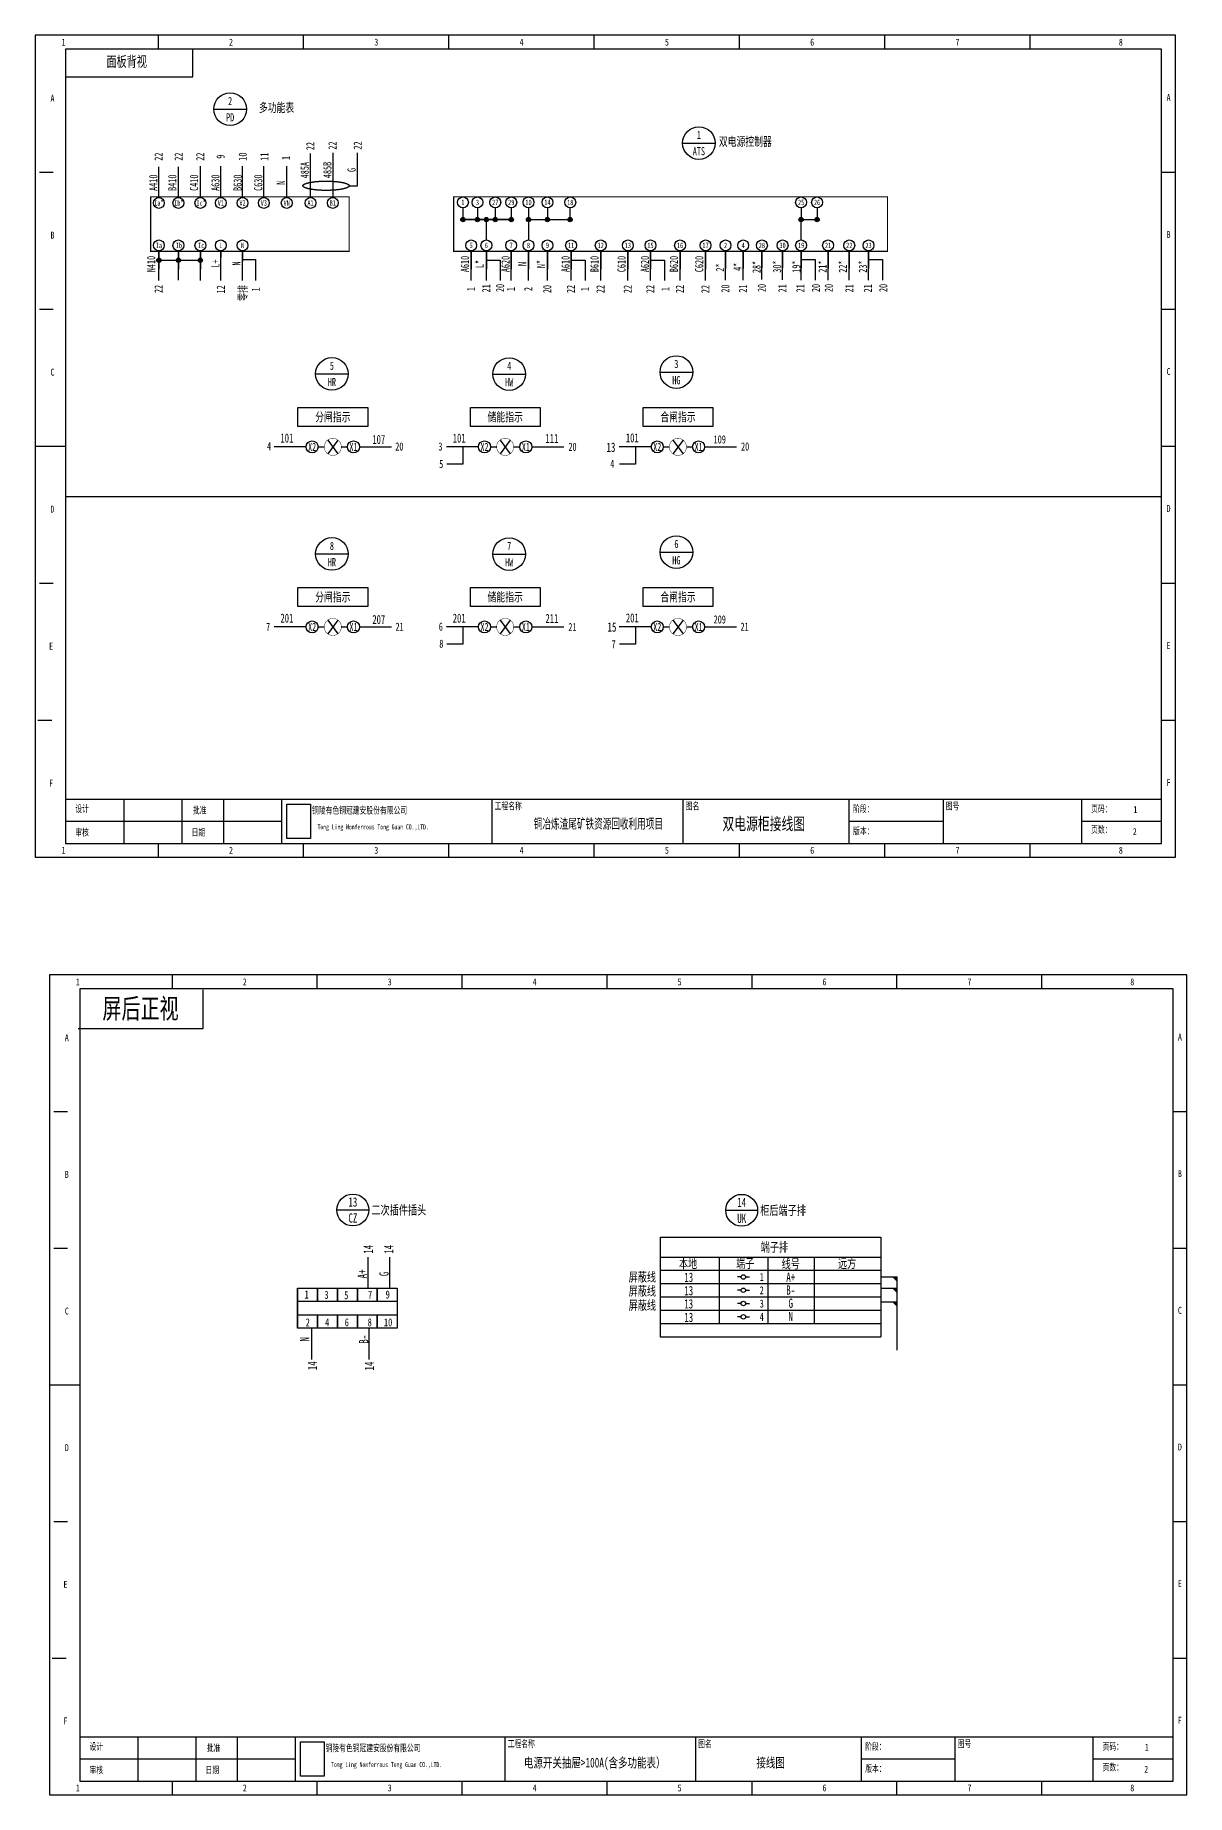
# Model space of a CAD drawing. Header units: millimetres. Extents: x 401220 to 2750366, y -101310 to 943175.
# Drawn here: x 1247990 to 1312994, y 121731 to 221053 of the extents above; entities that cross this region are included whole.
import ezdxf
from ezdxf.enums import TextEntityAlignment as Align

# ---------------------------------------------------------------- set-up
doc = ezdxf.new("R2010")
doc.units = ezdxf.units.MM
doc.linetypes.add('事故照明', pattern=[800, 600, 0, -200, 0])
doc.layers.add('SW', color=8, linetype='Continuous', lineweight=20)
doc.styles.add('IDQSTYLE', font='NSimSun.ttf', dxfattribs={"width": 0.7})
doc.styles.add('标准', font='NSimSun.ttf', dxfattribs={"width": 0.667})

msp = doc.modelspace()

# ---------------------------------------------------------------- hatches: boundary and pattern name
h = msp.add_hatch(color=256)
h.dxf.hatch_style = 1
h.paths.add_polyline_path([(1272252.1, 210646.7, 0.4142136), (1272131.8, 210767.1), (1272131.8, 210526.4, 0.4142136)])
h.paths.add_polyline_path([(1272131.8, 210767.1, 0.4142136), (1272011.5, 210646.7, 0.4142136), (1272131.8, 210526.4)])
h = msp.add_hatch(color=256)
h.dxf.hatch_style = 1
h.paths.add_polyline_path([(1273075.5, 210646.7, 0.4142136), (1272955.2, 210767.1), (1272955.2, 210526.4, 0.4142136)])
h.paths.add_polyline_path([(1272955.2, 210767.1, 0.4142136), (1272834.8, 210646.7, 0.4142136), (1272955.2, 210526.4)])
h = msp.add_hatch(color=256)
h.dxf.hatch_style = 1
h.paths.add_polyline_path([(1273575.9, 210646.7, 0.4142136), (1273455.6, 210767.1), (1273455.6, 210526.4, 0.4142136)])
h.paths.add_polyline_path([(1273455.6, 210767.1, 0.4142136), (1273335.2, 210646.7, 0.4142136), (1273455.6, 210526.4)])
h = msp.add_hatch(color=256)
h.dxf.hatch_style = 1
h.paths.add_polyline_path([(1274080.7, 210646.7, 0.4142136), (1273960.3, 210767.1), (1273960.3, 210526.4, 0.4142136)])
h.paths.add_polyline_path([(1273960.3, 210767.1, 0.4142136), (1273840, 210646.7, 0.4142136), (1273960.3, 210526.4)])
h = msp.add_hatch(color=256)
h.dxf.hatch_style = 1
h.paths.add_polyline_path([(1274982.4, 210646.7, 0.4142136), (1274862.1, 210767.1), (1274862.1, 210526.4, 0.4142136)])
h.paths.add_polyline_path([(1274862.1, 210767.1, 0.4142136), (1274741.7, 210646.7, 0.4142136), (1274862.1, 210526.4)])
h = msp.add_hatch(color=256)
h.dxf.hatch_style = 1
h.paths.add_polyline_path([(1275955, 210646.7, 0.4142136), (1275834.7, 210767.1), (1275834.7, 210526.4, 0.4142136)])
h.paths.add_polyline_path([(1275834.7, 210767.1, 0.4142136), (1275714.3, 210646.7, 0.4142136), (1275834.7, 210526.4)])
h = msp.add_hatch(color=256)
h.dxf.hatch_style = 1
h.paths.add_polyline_path([(1277024.8, 210646.7, 0.4142136), (1276904.5, 210767.1), (1276904.5, 210526.4, 0.4142136)])
h.paths.add_polyline_path([(1276904.5, 210767.1, 0.4142136), (1276784.1, 210646.7, 0.4142136), (1276904.5, 210526.4)])
h = msp.add_hatch(color=256)
h.dxf.hatch_style = 1
h.paths.add_polyline_path([(1278306.6, 210646.7, 0.4142136), (1278186.2, 210767.1), (1278186.2, 210526.4, 0.4142136)])
h.paths.add_polyline_path([(1278186.2, 210767.1, 0.4142136), (1278065.9, 210646.7, 0.4142136), (1278186.2, 210526.4)])
h = msp.add_hatch(color=256)
h.dxf.hatch_style = 1
h.paths.add_polyline_path([(1291342.2, 210646.7, 0.4142136), (1291221.9, 210767.1), (1291221.9, 210526.4, 0.4142136)])
h.paths.add_polyline_path([(1291221.9, 210767.1, 0.4142136), (1291101.5, 210646.7, 0.4142136), (1291221.9, 210526.4)])
h = msp.add_hatch(color=256)
h.dxf.hatch_style = 1
h.paths.add_polyline_path([(1292243.9, 210646.7, 0.4142136), (1292123.6, 210767.1), (1292123.6, 210526.4, 0.4142136)])
h.paths.add_polyline_path([(1292123.6, 210767.1, 0.4142136), (1292003.3, 210646.7, 0.4142136), (1292123.6, 210526.4)])
h = msp.add_hatch(color=256)
h.dxf.hatch_style = 1
h.paths.add_polyline_path([(1254969.7, 208472.6), (1254969.7, 208231.9, 0.4142136), (1255090.1, 208352.3, 0.4142136)])
h.paths.add_polyline_path([(1254969.7, 208472.6, 0.4142136), (1254849.4, 208352.3, 0.4142136), (1254969.7, 208231.9)])
h = msp.add_hatch(color=256)
h.dxf.hatch_style = 1
h.paths.add_polyline_path([(1256195.2, 208352.3, 0.4142136), (1256074.9, 208472.6), (1256074.9, 208231.9, 0.4142136)])
h.paths.add_polyline_path([(1256074.9, 208472.6, 0.4142136), (1255954.6, 208352.3, 0.4142136), (1256074.9, 208231.9)])
h = msp.add_hatch(color=256)
h.dxf.hatch_style = 1
h.paths.add_polyline_path([(1257432.6, 208352.3, 0.4142136), (1257312.3, 208472.6), (1257312.3, 208231.9, 0.4142136)])
h.paths.add_polyline_path([(1257312.3, 208472.6, 0.4142136), (1257191.9, 208352.3, 0.4142136), (1257312.3, 208231.9)])

# ---------------------------------------------------------------- linework, layer by layer
at = {"ltscale": 4}
for p, q in [((1254941.7, 220271.6), (1254941.7, 221052.8)), ((1263143.6, 220271.6), (1263143.6, 221052.8)), ((1271345.5, 220271.6), (1271345.5, 221052.8)), ((1279547.5, 220271.6), (1279547.5, 221052.8)), ((1287749.4, 220271.6), (1287749.4, 221052.8)), ((1295951.4, 220271.6), (1295951.4, 221052.8)), ((1304153.3, 220271.6), (1304153.3, 221052.8)), ((1256894.5, 218709.4), (1256894.5, 220271.6)), ((1249708, 218709.4), (1256894.5, 218709.4)), ((1248223.9, 213319.5), (1249005, 213319.5)), ((1311574.1, 213319.5), (1312355.3, 213319.5)), ((1248223.9, 205586.2), (1249005, 205586.2)), ((1311574.1, 205586.2), (1312355.3, 205586.2)), ((1247989.5, 197853), (1249708, 197853)), ((1311574.1, 197853), (1312355.3, 197853)), ((1248223.9, 190119.7), (1249005, 190119.7)), ((1311574.1, 190119.7), (1312355.3, 190119.7)), ((1248145.8, 182386.5), (1248926.9, 182386.5)), ((1311574.1, 182386.5), (1312355.3, 182386.5)), ((1249708, 177934), (1311574.1, 177934)), ((1252988.8, 177934), (1252988.8, 175434.3)), ((1256269.6, 177934), (1256269.6, 175434.3)), ((1258613, 177934), (1258613, 175434.3)), ((1261893.8, 177934), (1261893.8, 175434.3)), ((1273767.1, 177934), (1273767.1, 175434.3)), ((1284546.8, 177934), (1284546.8, 175434.3)), ((1293920.4, 177934), (1293920.4, 175434.3)), ((1299232.1, 177934), (1299232.1, 175434.3)), ((1307043.5, 177934), (1307043.5, 175434.3)), ((1249708, 176684.2), (1261893.8, 176684.2)), ((1293920.4, 176684.2), (1299232.1, 176684.2)), ((1307043.5, 176684.2), (1311574.1, 176684.2)), ((1254941.7, 174653.2), (1254941.7, 175434.3)), ((1263143.6, 174653.2), (1263143.6, 175434.3)), ((1271345.5, 174653.2), (1271345.5, 175434.3)), ((1279547.5, 174653.2), (1279547.5, 175434.3)), ((1287749.4, 174653.2), (1287749.4, 175434.3)), ((1295951.4, 174653.2), (1295951.4, 175434.3)), ((1304153.3, 174653.2), (1304153.3, 175434.3)), ((1255732.9, 167228.2), (1255732.9, 168007.2)), ((1263913, 167228.2), (1263913, 168007.2)), ((1272093.2, 167228.2), (1272093.2, 168007.2)), ((1280273.3, 167228.2), (1280273.3, 168007.2)), ((1288453.4, 167228.2), (1288453.4, 168007.2)), ((1296633.5, 167228.2), (1296633.5, 168007.2)), ((1304813.6, 167228.2), (1304813.6, 168007.2)), ((1249033, 160294.5), (1249812.1, 160294.5)), ((1312214.7, 160294.5), (1312993.8, 160294.5)), ((1249033, 152581.9), (1249812.1, 152581.9)), ((1312214.7, 152581.9), (1312993.8, 152581.9)), ((1287836.7, 150961.2), (1287625.6, 150961.2)), ((1287836.7, 150210.3), (1287625.6, 150210.3)), ((1288090.1, 150961.2), (1288301.2, 150961.2)), ((1288090.1, 150210.3), (1288301.2, 150210.3)), ((1287836.7, 149459.3), (1287625.6, 149459.3)), ((1288090.1, 149459.3), (1288301.2, 149459.3)), ((1287836.7, 148708.4), (1287625.6, 148708.4)), ((1287836.7, 148708.4), (1287625.6, 148708.4)), ((1288090.1, 148708.4), (1288301.2, 148708.4)), ((1288090.1, 148708.4), (1288301.2, 148708.4)), ((1248799.3, 144869.2), (1250513.2, 144869.2)), ((1312214.7, 144869.2), (1312993.8, 144869.2)), ((1249033, 137156.5), (1249812.1, 137156.5)), ((1312214.7, 137156.5), (1312993.8, 137156.5)), ((1248955.1, 129443.8), (1249734.2, 129443.8)), ((1312214.7, 129443.8), (1312993.8, 129443.8)), ((1250513.2, 125003.2), (1312214.7, 125003.2)), ((1253785.3, 125003.2), (1253785.3, 122510.2)), ((1257057.3, 125003.2), (1257057.3, 122510.2)), ((1259394.5, 125003.2), (1259394.5, 122510.2)), ((1262666.5, 125003.2), (1262666.5, 122510.2)), ((1274508.2, 125003.2), (1274508.2, 122510.2)), ((1285259.3, 125003.2), (1285259.3, 122510.2)), ((1294608, 125003.2), (1294608, 122510.2)), ((1299905.6, 125003.2), (1299905.6, 122510.2)), ((1307696.2, 125003.2), (1307696.2, 122510.2)), ((1250513.2, 123756.7), (1262666.5, 123756.7)), ((1294608, 123756.7), (1299905.6, 123756.7)), ((1307696.2, 123756.7), (1312214.7, 123756.7)), ((1255732.9, 121731.1), (1255732.9, 122510.2)), ((1263913, 121731.1), (1263913, 122510.2)), ((1272093.2, 121731.1), (1272093.2, 122510.2)), ((1280273.3, 121731.1), (1280273.3, 122510.2)), ((1288453.4, 121731.1), (1288453.4, 122510.2)), ((1296633.5, 121731.1), (1296633.5, 122510.2)), ((1304813.6, 121731.1), (1304813.6, 122510.2))]:
    msp.add_line(p, q, dxfattribs=at)
for p, q in [((1258072.3, 216875.3), (1259915.7, 216875.3)), ((1284531.6, 214964.3), (1286374.9, 214964.3)), ((1254969.7, 212137.6), (1254969.7, 213627)), ((1256074.9, 212137.6), (1256074.9, 213627)), ((1257312.3, 212168.3), (1257312.3, 213657.7)), ((1258467.1, 212168.3), (1258467.1, 213657.7)), ((1259693.9, 212168.3), (1259693.9, 213657.7)), ((1260895.3, 212168.3), (1260895.3, 213657.7)), ((1262185.9, 212168.3), (1262185.9, 213657.7)), ((1263532.1, 212877.2), (1263532.1, 214366.6)), ((1264803.4, 212915.6), (1264803.4, 214405.1)), ((1266182.7, 212554.2), (1266182.7, 214405.1)), ((1254969.7, 211922.9), (1254969.7, 213412.4)), ((1256074.9, 211922.9), (1256074.9, 213412.4)), ((1256074.9, 211922.9), (1256074.9, 212919.7)), ((1257312.3, 211953.6), (1257312.3, 213443.1)), ((1257312.3, 211953.6), (1257312.3, 212950.4)), ((1257312.3, 211922.9), (1257312.3, 212919.7)), ((1258467.1, 211953.6), (1258467.1, 213443.1)), ((1258467.1, 211953.6), (1258467.1, 212950.4)), ((1258467.1, 211922.9), (1258467.1, 212919.7)), ((1259693.9, 211953.6), (1259693.9, 213443.1)), ((1259693.9, 211953.6), (1259693.9, 212950.4)), ((1259693.9, 211922.9), (1259693.9, 212919.7)), ((1260895.3, 211953.6), (1260895.3, 213443.1)), ((1260895.3, 211953.6), (1260895.3, 212950.4)), ((1260895.3, 211922.9), (1260895.3, 212919.7)), ((1262185.9, 211922.9), (1262185.9, 213412.4)), ((1262185.9, 211922.9), (1262185.9, 212919.7)), ((1263532.1, 211922.9), (1263532.1, 213412.4)), ((1263532.1, 211922.9), (1263532.1, 212919.7)), ((1264803.4, 211961.3), (1264803.4, 213450.8)), ((1264803.4, 211961.3), (1264803.4, 212958.1)), ((1265716.8, 212554.2), (1266182.7, 212554.2)), ((1262185.9, 211922.9), (1262185.9, 212482.7)), ((1263532.1, 211944.4), (1263532.1, 212504.2)), ((1264803.4, 211930.6), (1264803.4, 212490.4)), ((1272131.8, 211309.1), (1272131.8, 210646.7)), ((1272131.8, 210646.7), (1274862.1, 210646.7)), ((1274862.1, 210646.7), (1272131.8, 210646.7)), ((1272955.2, 211309.1), (1272955.2, 210646.7)), ((1273455.6, 209495.8), (1273455.6, 210646.7)), ((1273960.3, 211309.1), (1273960.3, 210646.7)), ((1274862.1, 211309.1), (1274862.1, 210646.7)), ((1275834.7, 211308.4), (1275834.7, 209495.8)), ((1275834.7, 210646.7), (1278269.7, 210646.7)), ((1276904.5, 211308.4), (1276904.5, 210646.7)), ((1278142.3, 210646.7), (1278186.2, 210646.7)), ((1278186.2, 210646.7), (1278192.1, 211308.4)), ((1291221.9, 211309.1), (1291221.9, 210646.7)), ((1291221.9, 209495.8), (1291221.9, 210646.7)), ((1291221.9, 210646.7), (1292123.6, 210646.7)), ((1292123.6, 211309.1), (1292123.6, 210646.7)), ((1254969.7, 208850.7), (1254969.7, 207853.9)), ((1254969.7, 207361.2), (1254969.7, 208850.7)), ((1254969.7, 207201), (1254969.7, 208690.4)), ((1256074.9, 207391.9), (1256074.9, 208881.4)), ((1256074.9, 208850.7), (1256074.9, 207853.9)), ((1256074.9, 207231.7), (1256074.9, 208721.2)), ((1257312.3, 208850.7), (1257312.3, 207853.9)), ((1257312.3, 207361.2), (1257312.3, 208850.7)), ((1257312.3, 207201), (1257312.3, 208690.4)), ((1258467.1, 208850.7), (1258467.1, 208509.3)), ((1258467.1, 207361.2), (1258467.1, 208850.7)), ((1258467.1, 207201), (1258467.1, 208690.4)), ((1259693.9, 208850.7), (1259693.9, 208290.8)), ((1259693.9, 207361.2), (1259693.9, 208850.7)), ((1259693.9, 207201), (1259693.9, 208690.4)), ((1272601.2, 208850.7), (1272601.2, 207853.9)), ((1272601.2, 207361.2), (1272601.2, 208850.7)), ((1272601.2, 207201), (1272601.2, 208690.4)), ((1273455.6, 208850.7), (1273455.6, 207853.9)), ((1273455.6, 207361.2), (1273455.6, 208850.7)), ((1273455.6, 207201), (1273455.6, 208690.4)), ((1274854.1, 208850.7), (1274854.1, 207853.9)), ((1274854.1, 207361.2), (1274854.1, 208850.7)), ((1274854.1, 207201), (1274854.1, 208690.4)), ((1275834.7, 208850.7), (1275834.7, 207853.9)), ((1275834.7, 207361.2), (1275834.7, 208850.7)), ((1275834.7, 207201), (1275834.7, 208690.4)), ((1276904.5, 208850.7), (1276904.5, 207853.9)), ((1276904.5, 207361.2), (1276904.5, 208850.7)), ((1276904.5, 207201), (1276904.5, 208690.4)), ((1278239.3, 208850.7), (1278239.3, 207853.9)), ((1278239.3, 207361.2), (1278239.3, 208850.7)), ((1278239.3, 207201), (1278239.3, 208690.4)), ((1279909.3, 208850.7), (1279909.3, 207853.9)), ((1279909.3, 207361.2), (1279909.3, 208850.7)), ((1279909.3, 207201), (1279909.3, 208690.4)), ((1281444.7, 208850.7), (1281444.7, 207853.9)), ((1281444.7, 207361.2), (1281444.7, 208850.7)), ((1281444.7, 207201), (1281444.7, 208690.4)), ((1282721.4, 208850.7), (1282721.4, 207853.9)), ((1282721.4, 207361.2), (1282721.4, 208850.7)), ((1282721.4, 207201), (1282721.4, 208690.4)), ((1284391.4, 208850.7), (1284391.4, 207853.9)), ((1284391.4, 207361.2), (1284391.4, 208850.7)), ((1284391.4, 207201), (1284391.4, 208690.4)), ((1285829, 208850.7), (1285829, 207853.9)), ((1285829, 207361.2), (1285829, 208850.7)), ((1285829, 207201), (1285829, 208690.4)), ((1286955.8, 208881.4), (1286955.8, 207884.6)), ((1286955.8, 207391.9), (1286955.8, 208881.4)), ((1286955.8, 207231.7), (1286955.8, 208721.2)), ((1287952.9, 208881.4), (1287952.9, 207884.6)), ((1287952.9, 207391.9), (1287952.9, 208881.4)), ((1287952.9, 207231.7), (1287952.9, 208721.2)), ((1289012.7, 208912.1), (1289012.7, 207915.3)), ((1289012.7, 207422.7), (1289012.7, 208912.1)), ((1289012.7, 207262.4), (1289012.7, 208751.9)), ((1290177.4, 208893.4), (1290177.4, 207896.7)), ((1290177.4, 207404), (1290177.4, 208893.4)), ((1290177.4, 207243.8), (1290177.4, 208733.2)), ((1291221.9, 208881.4), (1291221.9, 207884.6)), ((1291221.9, 207391.9), (1291221.9, 208881.4)), ((1291221.9, 207231.7), (1291221.9, 208721.2)), ((1292742.7, 208881.4), (1292742.7, 207884.6)), ((1292742.7, 207391.9), (1292742.7, 208881.4)), ((1292742.7, 207231.7), (1292742.7, 208721.2)), ((1293940.8, 208881.4), (1293940.8, 207884.6)), ((1293940.8, 207391.9), (1293940.8, 208881.4)), ((1293940.8, 207231.7), (1293940.8, 208721.2)), ((1295027.8, 208881.4), (1295027.8, 207884.6)), ((1295027.8, 207391.9), (1295027.8, 208881.4)), ((1295027.8, 207231.7), (1295027.8, 208721.2)), ((1254969.7, 208352.3), (1257312.3, 208352.3)), ((1259693.9, 208385.9), (1260421.4, 208385.9)), ((1260421.4, 208385.9), (1260421.4, 207201)), ((1273455.6, 208352.3), (1274244.3, 208352.3)), ((1274244.3, 208352.3), (1274244.3, 207201)), ((1278239.3, 208352.3), (1279028.1, 208352.3)), ((1279028.1, 208352.3), (1279028.1, 207201)), ((1282721.4, 208352.3), (1283510.1, 208352.3)), ((1283510.1, 208352.3), (1283510.1, 207201)), ((1291221.9, 208383), (1292010.6, 208383)), ((1292010.6, 208383), (1292010.6, 207231.7)), ((1295027.8, 208383), (1295816.5, 208383)), ((1295816.5, 208383), (1295816.5, 207231.7)), ((1263816.8, 201933.8), (1265660.1, 201933.8)), ((1273823.6, 201926.1), (1275667, 201926.1)), ((1283259.8, 202040), (1285103.2, 202040)), ((1262823.3, 200046.5), (1266757.2, 200046.5)), ((1262823.3, 198974.6), (1262823.3, 200046.5)), ((1266757.2, 200046.5), (1266757.2, 198974.6)), ((1272553.1, 200046.5), (1276487.1, 200046.5)), ((1272553.1, 198974.6), (1272553.1, 200046.5)), ((1276487.1, 200046.5), (1276487.1, 198974.6)), ((1282304.2, 200046.5), (1286238.1, 200046.5)), ((1282304.2, 198974.6), (1282304.2, 200046.5)), ((1286238.1, 200046.5), (1286238.1, 198974.6)), ((1266757.2, 198974.6), (1262823.3, 198974.6)), ((1276487.1, 198974.6), (1272553.1, 198974.6)), ((1286238.1, 198974.6), (1282304.2, 198974.6)), ((1263284.4, 197815.1), (1261477.4, 197815.1)), ((1263960.5, 197815.1), (1264186.4, 197815.1)), ((1264186.4, 197815.1), (1264306.9, 197815.1)), ((1264499.6, 198200.6), (1265077.9, 197429.6)), ((1265270.6, 197815.1), (1265391.1, 197815.1)), ((1265391.1, 197815.1), (1265617, 197815.1)), ((1266296.1, 197815.1), (1268103.1, 197815.1)), ((1273014.3, 197815.1), (1271207.2, 197815.1)), ((1272129.6, 197815.1), (1272129.6, 196848.6)), ((1273690.4, 197815.1), (1273916.3, 197815.1)), ((1273916.3, 197815.1), (1274036.7, 197815.1)), ((1274229.5, 198200.6), (1274807.7, 197429.6)), ((1275000.5, 197815.1), (1275120.9, 197815.1)), ((1275120.9, 197815.1), (1275346.8, 197815.1)), ((1276026, 197815.1), (1277833, 197815.1)), ((1282765.3, 197815.1), (1280958.3, 197815.1)), ((1281880.7, 197815.1), (1281880.7, 196848.6)), ((1283441.5, 197815.1), (1283667.3, 197815.1)), ((1283667.3, 197815.1), (1283787.8, 197815.1)), ((1283980.6, 198200.6), (1284558.8, 197429.6)), ((1284751.5, 197815.1), (1284872, 197815.1)), ((1284872, 197815.1), (1285097.9, 197815.1)), ((1285777, 197815.1), (1287584.1, 197815.1)), ((1272129.6, 196848.6), (1271229.2, 196848.6)), ((1281880.7, 196848.6), (1280980.3, 196848.6)), ((1249708, 195022.5), (1311574.1, 195022.5)), ((1263816.8, 191770.4), (1265660.1, 191770.4)), ((1273823.6, 191762.8), (1275667, 191762.8)), ((1283259.8, 191876.6), (1285103.2, 191876.6)), ((1262823.3, 189883.2), (1266757.2, 189883.2)), ((1262823.3, 188811.2), (1262823.3, 189883.2)), ((1266757.2, 189883.2), (1266757.2, 188811.2)), ((1272553.1, 189883.2), (1276487.1, 189883.2)), ((1272553.1, 188811.2), (1272553.1, 189883.2)), ((1276487.1, 189883.2), (1276487.1, 188811.2)), ((1282304.2, 189883.2), (1286238.1, 189883.2)), ((1282304.2, 188811.2), (1282304.2, 189883.2)), ((1286238.1, 189883.2), (1286238.1, 188811.2)), ((1266757.2, 188811.2), (1262823.3, 188811.2)), ((1276487.1, 188811.2), (1272553.1, 188811.2)), ((1286238.1, 188811.2), (1282304.2, 188811.2)), ((1264499.6, 188037.3), (1265077.9, 187266.3)), ((1274229.5, 188037.3), (1274807.7, 187266.3)), ((1283980.6, 188037.3), (1284558.8, 187266.3)), ((1263284.4, 187651.8), (1261477.4, 187651.8)), ((1263960.5, 187651.8), (1264186.4, 187651.8)), ((1264186.4, 187651.8), (1264306.9, 187651.8)), ((1265270.6, 187651.8), (1265391.1, 187651.8)), ((1265391.1, 187651.8), (1265617, 187651.8)), ((1266296.1, 187651.8), (1268103.1, 187651.8)), ((1273014.3, 187651.8), (1271207.2, 187651.8)), ((1272129.6, 187651.8), (1272129.6, 186685.3)), ((1273690.4, 187651.8), (1273916.3, 187651.8)), ((1273916.3, 187651.8), (1274036.7, 187651.8)), ((1275000.5, 187651.8), (1275120.9, 187651.8)), ((1275120.9, 187651.8), (1275346.8, 187651.8)), ((1276026, 187651.8), (1277833, 187651.8)), ((1282765.3, 187651.8), (1280958.3, 187651.8)), ((1281880.7, 187651.8), (1281880.7, 186685.3)), ((1283441.5, 187651.8), (1283667.3, 187651.8)), ((1283667.3, 187651.8), (1283787.8, 187651.8)), ((1284751.5, 187651.8), (1284872, 187651.8)), ((1284872, 187651.8), (1285097.9, 187651.8)), ((1285777, 187651.8), (1287584.1, 187651.8)), ((1272129.6, 186685.3), (1271229.2, 186685.3)), ((1281880.7, 186685.3), (1280980.3, 186685.3)), ((1250419.7, 164985.5), (1257472.8, 164985.5)), ((1265020.1, 154741.1), (1266822.3, 154741.1)), ((1286968.1, 154723.7), (1288770.3, 154723.7)), ((1283276.2, 153212.6), (1283276.2, 152086.2)), ((1283276.2, 153212.6), (1295291, 153212.6)), ((1283706.8, 153212.6), (1295721.5, 153212.6)), ((1295721.5, 153212.6), (1295721.5, 152086.2)), ((1266777.6, 150321.2), (1266777.6, 152080.8)), ((1268006, 150321.2), (1268006, 152080.8)), ((1283276.2, 152086.2), (1295721.5, 152086.2)), ((1283276.2, 152086.2), (1283276.2, 151335.3)), ((1286598.2, 152086.2), (1286598.2, 151335.3)), ((1289338.7, 152086.2), (1289338.7, 151335.3)), ((1291968.1, 152086.2), (1291968.1, 151335.3)), ((1295721.5, 152086.2), (1295721.5, 151335.3)), ((1283276.2, 151335.3), (1283276.2, 150584.4)), ((1283276.2, 151335.3), (1283276.2, 150584.4)), ((1283276.2, 151335.3), (1295291, 151335.3)), ((1283706.8, 151335.3), (1295721.5, 151335.3)), ((1286598.2, 151335.3), (1286598.2, 150584.4)), ((1289338.7, 151335.3), (1289338.7, 150584.4)), ((1291966.9, 151335.3), (1291966.9, 150584.4)), ((1295721.5, 151335.3), (1295721.5, 150584.4)), ((1295721.5, 151335.3), (1295721.5, 150584.4)), ((1262794.9, 150321.2), (1263545.8, 150321.2)), ((1262794.9, 149570.3), (1262794.9, 150321.2)), ((1262794.9, 150321.2), (1262794.9, 148068.4)), ((1262794.9, 150321.2), (1263545.8, 150321.2)), ((1262794.9, 149570.3), (1262794.9, 150321.2)), ((1262794.9, 150321.2), (1262794.9, 148068.4)), ((1263545.8, 150321.2), (1264296.7, 150321.2)), ((1263545.8, 150321.2), (1264296.7, 150321.2)), ((1264296.7, 150321.2), (1265047.6, 150321.2)), ((1264296.7, 150321.2), (1265047.6, 150321.2)), ((1265047.6, 150321.2), (1265798.5, 150321.2)), ((1265047.6, 150321.2), (1265798.5, 150321.2)), ((1265798.5, 150321.2), (1266549.5, 150321.2)), ((1265798.5, 150321.2), (1266549.5, 150321.2)), ((1266549.5, 150321.2), (1267300.4, 150321.2)), ((1266549.5, 150321.2), (1267300.4, 150321.2)), ((1267300.4, 150321.2), (1268051.3, 150321.2)), ((1267300.4, 150321.2), (1268051.3, 150321.2)), ((1283276.2, 150584.4), (1283276.2, 149833.5)), ((1283276.2, 150584.4), (1283276.2, 149833.5)), ((1283276.2, 150584.4), (1295291, 150584.4)), ((1283706.8, 150584.4), (1295721.5, 150584.4)), ((1286598.2, 150584.4), (1286598.2, 149833.5)), ((1289338.7, 150584.4), (1289338.7, 149833.5)), ((1291966.9, 150584.4), (1291966.9, 149833.5)), ((1295721.5, 150959.9), (1296653.9, 150959.9)), ((1295721.5, 150584.4), (1295721.5, 149833.5)), ((1295721.5, 150584.4), (1295721.5, 149833.5)), ((1295721.5, 150319.8), (1296653.9, 150319.8)), ((1296653.9, 146831.2), (1296653.9, 150959.9)), ((1263545.8, 149570.3), (1262794.9, 149570.3)), ((1263545.8, 149570.3), (1262794.9, 149570.3)), ((1264296.7, 149570.3), (1263545.8, 149570.3)), ((1264296.7, 149570.3), (1263545.8, 149570.3)), ((1265047.6, 149570.3), (1264296.7, 149570.3)), ((1265047.6, 149570.3), (1264296.7, 149570.3)), ((1265798.5, 149570.3), (1265047.6, 149570.3)), ((1265798.5, 149570.3), (1265047.6, 149570.3)), ((1266549.5, 149570.3), (1265798.5, 149570.3)), ((1266549.5, 149570.3), (1265798.5, 149570.3)), ((1267300.4, 149570.3), (1266549.5, 149570.3)), ((1267300.4, 149570.3), (1266549.5, 149570.3)), ((1268051.3, 149570.3), (1267300.4, 149570.3)), ((1268051.3, 149570.3), (1267300.4, 149570.3)), ((1283276.2, 149833.5), (1283276.2, 149082.5)), ((1283276.2, 149833.5), (1283276.2, 149082.5)), ((1283276.2, 149833.5), (1295291, 149833.5)), ((1283276.2, 149082.5), (1283276.2, 148331.6)), ((1283276.2, 149082.5), (1283276.2, 148331.6)), ((1283276.2, 149082.5), (1295291, 149082.5)), ((1283706.8, 149833.5), (1295721.5, 149833.5)), ((1283706.8, 149082.5), (1295721.5, 149082.5)), ((1286598.2, 149833.5), (1286598.2, 149082.5)), ((1286598.2, 149082.5), (1286598.2, 148331.6)), ((1289338.7, 149833.5), (1289338.7, 149082.5)), ((1289338.7, 149082.5), (1289338.7, 148331.6)), ((1291966.9, 149833.5), (1291966.9, 149082.5)), ((1291966.9, 149082.5), (1291966.9, 148331.6)), ((1295721.5, 149833.5), (1295721.5, 149082.5)), ((1295721.5, 149833.5), (1295721.5, 149082.5)), ((1295721.5, 149554.5), (1296653.9, 149554.5)), ((1295721.5, 149082.5), (1295721.5, 148331.6)), ((1295721.5, 149082.5), (1295721.5, 148331.6)), ((1262794.9, 148819.4), (1263545.8, 148819.4)), ((1262794.9, 148068.4), (1262794.9, 148819.4)), ((1262794.9, 148819.4), (1263545.8, 148819.4)), ((1262794.9, 148068.4), (1262794.9, 148819.4)), ((1262794.9, 148819.4), (1263545.8, 148819.4)), ((1262794.9, 148068.4), (1262794.9, 148819.4)), ((1262794.9, 148819.4), (1263545.8, 148819.4)), ((1262794.9, 148068.4), (1262794.9, 148819.4)), ((1263545.8, 148068.4), (1262794.9, 148068.4)), ((1263545.8, 148068.4), (1262794.9, 148068.4)), ((1263545.8, 148068.4), (1262794.9, 148068.4)), ((1263545.8, 148068.4), (1262794.9, 148068.4)), ((1263545.8, 148819.4), (1264296.7, 148819.4)), ((1263545.8, 148819.4), (1264296.7, 148819.4)), ((1263545.8, 148819.4), (1264296.7, 148819.4)), ((1263545.8, 148819.4), (1264296.7, 148819.4)), ((1264296.7, 148068.4), (1263545.8, 148068.4)), ((1264296.7, 148068.4), (1263545.8, 148068.4)), ((1264296.7, 148068.4), (1263545.8, 148068.4)), ((1264296.7, 148068.4), (1263545.8, 148068.4)), ((1263595.9, 146308.9), (1263595.9, 148068.4)), ((1264296.7, 148819.4), (1265047.6, 148819.4)), ((1264296.7, 148819.4), (1265047.6, 148819.4)), ((1264296.7, 148819.4), (1265047.6, 148819.4)), ((1264296.7, 148819.4), (1265047.6, 148819.4)), ((1265047.6, 148068.4), (1264296.7, 148068.4)), ((1265047.6, 148068.4), (1264296.7, 148068.4)), ((1265047.6, 148068.4), (1264296.7, 148068.4)), ((1265047.6, 148068.4), (1264296.7, 148068.4)), ((1265047.6, 148819.4), (1265798.5, 148819.4)), ((1265047.6, 148819.4), (1265798.5, 148819.4)), ((1265047.6, 148819.4), (1265798.5, 148819.4)), ((1265047.6, 148819.4), (1265798.5, 148819.4)), ((1265798.5, 148068.4), (1265047.6, 148068.4)), ((1265798.5, 148068.4), (1265047.6, 148068.4)), ((1265798.5, 148068.4), (1265047.6, 148068.4)), ((1265798.5, 148068.4), (1265047.6, 148068.4)), ((1265798.5, 148819.4), (1266549.5, 148819.4)), ((1265798.5, 148819.4), (1266549.5, 148819.4)), ((1265798.5, 148819.4), (1266549.5, 148819.4)), ((1265798.5, 148819.4), (1266549.5, 148819.4)), ((1266549.5, 148068.4), (1265798.5, 148068.4)), ((1266549.5, 148068.4), (1265798.5, 148068.4)), ((1266549.5, 148068.4), (1265798.5, 148068.4)), ((1266549.5, 148068.4), (1265798.5, 148068.4)), ((1266549.5, 148819.4), (1267300.4, 148819.4)), ((1266549.5, 148819.4), (1267300.4, 148819.4)), ((1266549.5, 148819.4), (1267300.4, 148819.4)), ((1266549.5, 148819.4), (1267300.4, 148819.4)), ((1266835.7, 146308.9), (1266835.7, 148068.4)), ((1267844.3, 148068.4), (1267093.4, 148068.4)), ((1267844.3, 148068.4), (1267093.4, 148068.4)), ((1267844.3, 148068.4), (1267093.4, 148068.4)), ((1267844.3, 148068.4), (1267093.4, 148068.4)), ((1267300.4, 148819.4), (1268051.3, 148819.4)), ((1267300.4, 148819.4), (1268051.3, 148819.4)), ((1267300.4, 148819.4), (1268051.3, 148819.4)), ((1267300.4, 148819.4), (1268051.3, 148819.4)), ((1283276.2, 148331.6), (1283276.2, 147580.7)), ((1283276.2, 148331.6), (1283276.2, 147580.7)), ((1283276.2, 148331.6), (1295291, 148331.6)), ((1283706.8, 148331.6), (1295721.5, 148331.6)), ((1295721.5, 148331.6), (1295721.5, 147580.7)), ((1295721.5, 148331.6), (1295721.5, 147580.7)), ((1283276.2, 147580.7), (1295721.5, 147580.7))]:
    msp.add_line(p, q)
for points in [[(1247989.5, 174653.2), (1312355.3, 174653.2), (1312355.3, 221052.8), (1247989.5, 221052.8)], [(1249708, 175434.3), (1311574.1, 175434.3), (1311574.1, 220271.6), (1249708, 220271.6)], [(1248799.3, 121731.1), (1312993.8, 121731.1), (1312993.8, 168007.2), (1248799.3, 168007.2)], [(1250513.2, 122510.2), (1312214.7, 122510.2), (1312214.7, 167228.2), (1250513.2, 167228.2)]]:
    msp.add_lwpolyline(points, close=True, dxfattribs=at)
for points in [[(1254508.9, 211922.9, 61.4, 61.4, 0), (1254508.9, 208850.7, 61.4, 61.4, 0), (1265707.7, 208850.7, 61.4, 61.4, 0), (1265707.7, 211922.9, 61.4, 61.4, 0)], [(1271612.1, 211922.9, 61.4, 61.4, 0), (1271612.1, 208850.7, 61.4, 61.4, 0), (1296102.9, 208850.7, 61.4, 61.4, 0), (1296102.9, 211922.9, 61.4, 61.4, 0)]]:
    msp.add_lwpolyline(points, format="xyseb", close=True)
at = {"const_width": 24.1}
for points in [[(1264306.9, 197815.1, 1), (1265270.6, 197815.1, 1)], [(1274036.7, 197815.1, 1), (1275000.5, 197815.1, 1)], [(1283787.8, 197815.1, 1), (1284751.5, 197815.1, 1)], [(1264306.9, 187651.8, 1), (1265270.6, 187651.8, 1)], [(1274036.7, 187651.8, 1), (1275000.5, 187651.8, 1)], [(1283787.8, 187651.8, 1), (1284751.5, 187651.8, 1)]]:
    msp.add_lwpolyline(points, format="xyb", close=True, dxfattribs=at)
for points in [[(1265077.9, 198200.6), (1264499.6, 197429.6)], [(1274807.7, 198200.6), (1274229.5, 197429.6)], [(1284558.8, 198200.6), (1283980.6, 197429.6)], [(1265077.9, 188037.3), (1264499.6, 187266.3)], [(1274807.7, 188037.3), (1274229.5, 187266.3)], [(1284558.8, 188037.3), (1283980.6, 187266.3)], [(1257472.8, 164985.5), (1257472.8, 167167.9)]]:
    msp.add_lwpolyline(points)
for points in [[(1262199.4, 177650), (1263532.5, 177650), (1263532.5, 175717.7), (1262199.4, 175717.7)], [(1262794.9, 150321.2), (1263921.2, 150321.2), (1263921.2, 149570.3), (1262794.9, 149570.3)], [(1268426.8, 148068.4), (1262794.9, 148068.4), (1262794.9, 150321.2), (1268426.8, 150321.2)], [(1262794.9, 150321.2), (1263921.2, 150321.2), (1263921.2, 149570.3), (1262794.9, 149570.3)], [(1268426.8, 148068.4), (1262794.9, 148068.4), (1262794.9, 150321.2), (1268426.8, 150321.2)], [(1263921.2, 150321.2), (1265047.6, 150321.2), (1265047.6, 149570.3), (1263921.2, 149570.3)], [(1263921.2, 150321.2), (1265047.6, 150321.2), (1265047.6, 149570.3), (1263921.2, 149570.3)], [(1265047.6, 150321.2), (1266174, 150321.2), (1266174, 149570.3), (1265047.6, 149570.3)], [(1265047.6, 150321.2), (1266174, 150321.2), (1266174, 149570.3), (1265047.6, 149570.3)], [(1266174, 150321.2), (1267300.4, 150321.2), (1267300.4, 149570.3), (1266174, 149570.3)], [(1266174, 150321.2), (1267300.4, 150321.2), (1267300.4, 149570.3), (1266174, 149570.3)], [(1267300.4, 150321.2), (1268426.8, 150321.2), (1268426.8, 149570.3), (1267300.4, 149570.3)], [(1267300.4, 150321.2), (1268426.8, 150321.2), (1268426.8, 149570.3), (1267300.4, 149570.3)], [(1262794.9, 148819.4), (1263921.2, 148819.4), (1263921.2, 148068.4), (1262794.9, 148068.4)], [(1262794.9, 148819.4), (1263921.2, 148819.4), (1263921.2, 148068.4), (1262794.9, 148068.4)], [(1263921.2, 148819.4), (1265047.6, 148819.4), (1265047.6, 148068.4), (1263921.2, 148068.4)], [(1263921.2, 148819.4), (1265047.6, 148819.4), (1265047.6, 148068.4), (1263921.2, 148068.4)], [(1265047.6, 148819.4), (1266174, 148819.4), (1266174, 148068.4), (1265047.6, 148068.4)], [(1265047.6, 148819.4), (1266174, 148819.4), (1266174, 148068.4), (1265047.6, 148068.4)], [(1266174, 148819.4), (1267300.4, 148819.4), (1267300.4, 148068.4), (1266174, 148068.4)], [(1266174, 148819.4), (1267300.4, 148819.4), (1267300.4, 148068.4), (1266174, 148068.4)], [(1267300.4, 148819.4), (1268426.8, 148819.4), (1268426.8, 148068.4), (1267300.4, 148068.4)], [(1267300.4, 148819.4), (1268426.8, 148819.4), (1268426.8, 148068.4), (1267300.4, 148068.4)], [(1262971.4, 124720), (1264300.9, 124720), (1264300.9, 122792.7), (1262971.4, 122792.7)]]:
    msp.add_lwpolyline(points, close=True)
for centre, radius in [((1258994, 216875.3), 921.7), ((1285453.3, 214964.3), 921.7), ((1254969.7, 211585), 307.2), ((1256074.9, 211585), 307.2), ((1257312.3, 211585), 307.2), ((1258467.1, 211585), 307.2), ((1259693.9, 211585), 307.2), ((1260895.3, 211585), 307.2), ((1262185.9, 211585), 307.2), ((1263532.1, 211585), 307.2), ((1264788, 211585), 307.2), ((1272131.8, 211616.3), 307.2), ((1272955.2, 211616.3), 307.2), ((1273960.3, 211616.3), 307.2), ((1274862.1, 211616.3), 307.2), ((1275834.7, 211615.7), 307.2), ((1276904.5, 211615.7), 307.2), ((1278192.1, 211615.7), 307.2), ((1291221.9, 211616.3), 307.2), ((1292123.6, 211616.3), 307.2), ((1272131.8, 210646.7), 120.3), ((1272955.2, 210646.7), 120.3), ((1273455.6, 210646.7), 120.3), ((1273960.3, 210646.7), 120.3), ((1274862.1, 210646.7), 120.3), ((1275834.7, 210646.7), 120.3), ((1276904.5, 210646.7), 120.3), ((1278186.2, 210646.7), 120.3), ((1291221.9, 210646.7), 120.3), ((1292123.6, 210646.7), 120.3), ((1254969.7, 209188.6), 307.2), ((1256074.9, 209188.6), 307.2), ((1257312.3, 209188.6), 307.2), ((1258467.1, 209188.6), 307.2), ((1259693.9, 209188.6), 307.2), ((1272601.2, 209188.6), 307.2), ((1273455.6, 209188.6), 307.2), ((1274854.1, 209188.6), 307.2), ((1275834.7, 209188.6), 307.2), ((1276904.5, 209188.6), 307.2), ((1278239.3, 209188.6), 307.2), ((1279909.3, 209188.6), 307.2), ((1281444.7, 209188.6), 307.2), ((1282721.4, 209188.6), 307.2), ((1284391.4, 209188.6), 307.2), ((1285829, 209188.6), 307.2), ((1286955.8, 209188.6), 307.2), ((1287952.9, 209188.6), 307.2), ((1289009.6, 209188.6), 307.2), ((1290177.4, 209188.6), 307.2), ((1291221.9, 209188.6), 307.2), ((1292742.7, 209188.6), 307.2), ((1293940.8, 209188.6), 307.2), ((1295027.8, 209188.6), 307.2), ((1254969.7, 208352.3), 120.3), ((1256074.9, 208352.3), 120.3), ((1257312.3, 208352.3), 120.3), ((1264738.5, 201933.8), 921.7), ((1274745.3, 201926.1), 921.7), ((1284181.5, 202040), 921.7), ((1263621.7, 197815.1), 338.8), ((1265955.8, 197815.1), 338.8), ((1273351.6, 197815.1), 338.8), ((1275685.6, 197815.1), 338.8), ((1283102.6, 197815.1), 338.8), ((1285436.7, 197815.1), 338.8), ((1264738.5, 191770.4), 921.7), ((1274745.3, 191762.8), 921.7), ((1284181.5, 191876.6), 921.7), ((1263621.7, 187651.8), 338.8), ((1265955.8, 187651.8), 338.8), ((1273351.6, 187651.8), 338.8), ((1275685.6, 187651.8), 338.8), ((1283102.6, 187651.8), 338.8), ((1285436.7, 187651.8), 338.8), ((1265921.2, 154741.1), 901.1), ((1287869.2, 154723.7), 901.1)]:
    msp.add_circle(centre, radius)
at = {"ltscale": 4}
for centre in [(1287963.4, 150961.2), (1287963.4, 150210.3), (1287963.4, 149459.3), (1287963.4, 148708.4), (1287963.4, 148708.4)]:
    msp.add_circle(centre, 126.7, dxfattribs=at)
at = {"linetype": '事故照明'}
msp.add_ellipse((1264410.3, 212554.2), major_axis=(1306.6, 0), ratio=0.2014135, dxfattribs=at)
for p in [(1264788.7, 197815.1), (1274518.6, 197815.1), (1284269.7, 197815.1), (1264788.7, 187651.8), (1274518.6, 187651.8), (1284269.7, 187651.8)]:
    msp.add_point(p)
for points in [[(1296653.9, 150959.9), (1296653.9, 150659.5), (1296353.6, 150959.9)], [(1296653.9, 150319.8), (1296653.9, 150019.4), (1296353.6, 150319.8)], [(1296653.9, 149554.5), (1296653.9, 149254.2), (1296353.6, 149554.5)]]:
    msp.add_solid(points)

# ---------------------------------------------------------------- texts
at = {"style": 'IDQSTYLE', "width": 0.7}
for s, height, p in [('1', 391.3, (1249590.9, 220349.7)), ('2', 391.3, (1259042.6, 220349.7)), ('3', 391.3, (1267244.6, 220349.7)), ('4', 391.3, (1275446.5, 220349.7)), ('5', 391.3, (1283648.5, 220349.7)), ('6', 391.3, (1291850.4, 220349.7)), ('7', 391.3, (1300052.3, 220349.7)), ('8', 391.3, (1309269.8, 220349.7)), ('A', 391.3, (1248966, 217186.1)), ('A', 391.3, (1311964.7, 217225.2)), ('B', 391.3, (1248966, 209452.9)), ('B', 391.3, (1311964.7, 209491.9)), ('C', 391.3, (1248966, 201719.6)), ('C', 391.3, (1311964.7, 201758.7)), ('D', 391.3, (1248966, 193986.4)), ('D', 391.3, (1311964.7, 194025.4)), ('E', 391.3, (1248887.8, 186253.1)), ('E', 391.3, (1311964.7, 186292.2)), ('F', 391.3, (1248887.8, 178519.8)), ('F', 391.3, (1311964.7, 178558.9)), ('1', 391.3, (1249590.9, 174731.3)), ('2', 391.3, (1259042.6, 174731.3)), ('3', 391.3, (1267244.6, 174731.3)), ('4', 391.3, (1275446.5, 174731.3)), ('5', 391.3, (1283648.5, 174731.3)), ('6', 391.3, (1291850.4, 174731.3)), ('7', 391.3, (1300052.3, 174731.3)), ('8', 391.3, (1309269.8, 174731.3)), ('1', 390.3, (1250396.4, 167306.1)), ('2', 390.3, (1259823, 167306.1)), ('3', 390.3, (1268003.1, 167306.1)), ('4', 390.3, (1276183.2, 167306.1)), ('5', 390.3, (1284363.3, 167306.1)), ('6', 390.3, (1292543.5, 167306.1)), ('7', 390.3, (1300723.6, 167306.1)), ('8', 390.3, (1309916.5, 167306.1)), ('A', 390.3, (1249773.1, 164150.9)), ('A', 390.3, (1312604.2, 164189.8)), ('B', 390.3, (1249773.1, 156438.2)), ('B', 390.3, (1312604.2, 156477.2)), ('C', 390.3, (1249773.1, 148725.5)), ('C', 390.3, (1312604.2, 148764.5)), ('D', 390.3, (1249773.1, 141012.8)), ('D', 390.3, (1312604.2, 141051.8)), ('E', 390.3, (1249695.2, 133300.1)), ('E', 390.3, (1312604.2, 133339.1)), ('F', 390.3, (1249695.2, 125587.5)), ('F', 390.3, (1312604.2, 125626.4)), ('1', 390.3, (1250396.4, 121809)), ('2', 390.3, (1259823, 121809)), ('3', 390.3, (1268003.1, 121809)), ('4', 390.3, (1276183.2, 121809)), ('5', 390.3, (1284363.3, 121809)), ('6', 390.3, (1292543.5, 121809)), ('7', 390.3, (1300723.6, 121809)), ('8', 390.3, (1309916.5, 121809))]:
    msp.add_text(s, height=height, dxfattribs=at).set_placement(p, align=Align.BOTTOM_CENTER)
for s, height, p in [('面板背视', 599.09, (1253154.4, 219578.3)), ('屏后正视', 1126.38, (1253934.3, 166131)), ('1', 450.6, (1263313, 149970)), ('3', 450.6, (1264430.7, 149948.1)), ('5', 450.6, (1265548.2, 149926.1)), ('7', 450.6, (1266893, 149962.7)), ('9', 450.6, (1267888.1, 149962.7)), ('2', 450.6, (1263377.2, 148396.7)), ('4', 450.6, (1264474.2, 148396.7)), ('6', 450.6, (1265579.8, 148396.7)), ('8', 450.6, (1266874.7, 148396.7)), ('10', 450.55, (1267911.3, 148396.7))]:
    msp.add_text(s, height=height, dxfattribs=at).set_placement(p, align=Align.MIDDLE)
for s, height, p in [('2', 460.8, (1258994, 217336.2)), ('PD', 460.84, (1258994, 216414.5)), ('多功能表', 508.23, (1261616, 216968.9)), ('1', 460.8, (1285453.3, 215425.2)), ('ATS', 460.84, (1285453.3, 214503.5)), ('双电源控制器', 508.23, (1288075.2, 215057.9)), ('Ia*', 307.22, (1254969.7, 211585)), ('Ib*', 307.22, (1256099.4, 211585)), ('Ic*', 307.22, (1257356.5, 211585)), ('V1', 307.22, (1258467.1, 211585)), ('V2', 307.22, (1259693.9, 211585)), ('V3', 307.22, (1260895.3, 211585)), ('VN', 307.22, (1262185.9, 211585)), ('A1', 307.22, (1263532.1, 211585)), ('B1', 307.22, (1264788, 211585)), ('1', 307.2, (1272131.8, 211616.3)), ('3', 307.2, (1272955.2, 211616.3)), ('27', 307.22, (1273960.3, 211616.3)), ('29', 307.22, (1274862.1, 211616.3)), ('10', 307.22, (1275834.7, 211615.7)), ('14', 307.22, (1276904.5, 211615.7)), ('18', 307.22, (1278192.1, 211615.7)), ('25', 307.22, (1291221.9, 211616.3)), ('26', 307.22, (1292123.6, 211616.3)), ('Ia', 307.22, (1254969.7, 209188.6)), ('Ib', 307.22, (1256099.4, 209188.6)), ('Ic', 307.22, (1257356.5, 209188.6)), ('L', 307.2, (1258467.1, 209188.6)), ('N', 307.2, (1259693.9, 209188.6)), ('5', 307.2, (1272601.2, 209188.6)), ('6', 307.2, (1273455.6, 209188.6)), ('7', 307.2, (1274854.1, 209188.6)), ('8', 307.2, (1275834.7, 209188.6)), ('9', 307.2, (1276904.5, 209188.6)), ('11', 307.22, (1278239.3, 209188.6)), ('12', 307.22, (1279909.3, 209188.6)), ('13', 307.22, (1281444.7, 209188.6)), ('15', 307.22, (1282721.4, 209188.6)), ('16', 307.22, (1284391.4, 209188.6)), ('17', 307.22, (1285829, 209188.6)), ('2', 307.2, (1286955.8, 209188.6)), ('4', 307.2, (1287952.9, 209188.6)), ('28', 307.22, (1289009.6, 209188.6)), ('30', 307.22, (1290177.4, 209188.6)), ('19', 307.22, (1291221.9, 209188.6)), ('21', 307.22, (1292742.7, 209188.6)), ('22', 307.22, (1293940.8, 209188.6)), ('23', 307.22, (1295027.8, 209188.6)), ('3', 460.8, (1284181.5, 202500.8)), ('HR', 460.84, (1264738.5, 201472.9)), ('5', 460.8, (1264738.5, 202394.6)), ('HW', 460.84, (1274745.3, 201465.3)), ('4', 460.8, (1274745.3, 202386.9)), ('HG', 460.84, (1284181.5, 201579.1)), ('分闸指示', 508.23, (1264790.2, 199509.4)), ('储能指示', 508.23, (1274520.1, 199509.4)), ('合闸指示', 508.23, (1284271.2, 199509.4)), ('4', 460.8, (1261192.4, 197858)), ('101', 508.23, (1262196.1, 198314.5)), ('X2', 451.76, (1263621.7, 197815.1)), ('X1', 451.76, (1265955.8, 197815.1)), ('107', 508.23, (1267383.7, 198233.9)), ('20', 460.84, (1268543.3, 197837.7)), ('3', 460.8, (1270865, 197835.9)), ('101', 508.23, (1271921.4, 198311.2)), ('X2', 451.76, (1273351.6, 197815.1)), ('X1', 451.76, (1275685.6, 197815.1)), ('111', 508.23, (1277155.3, 198294)), ('20', 460.84, (1278320.5, 197820)), ('13', 527.05, (1280490.5, 197793.2)), ('101', 508.23, (1281693, 198325.1)), ('X2', 451.76, (1283102.6, 197815.1)), ('X1', 451.76, (1285436.7, 197815.1)), ('109', 460.84, (1286629.8, 198239.8)), ('20', 460.84, (1288062.6, 197838.1)), ('5', 460.8, (1270906, 196849.7)), ('4', 460.8, (1280565, 196859.1)), ('8', 460.8, (1264738.5, 192231.2)), ('7', 460.8, (1274745.3, 192223.6)), ('6', 460.8, (1284181.5, 192337.4)), ('HR', 460.84, (1264738.5, 191309.6)), ('HW', 460.84, (1274745.3, 191301.9)), ('HG', 460.84, (1284181.5, 191415.8)), ('分闸指示', 508.23, (1264790.2, 189346)), ('储能指示', 508.23, (1274520.1, 189346)), ('合闸指示', 508.23, (1284271.2, 189346)), ('7', 460.8, (1261135.9, 187649.8)), ('201', 508.23, (1262196.1, 188151.1)), ('X2', 451.76, (1263621.7, 187651.8)), ('X1', 451.76, (1265955.8, 187651.8)), ('207', 508.23, (1267383.7, 188070.6)), ('21', 460.84, (1268557.1, 187662.6)), ('6', 460.8, (1270886.4, 187669.9)), ('201', 508.23, (1271921.4, 188147.8)), ('X2', 451.76, (1273351.6, 187651.8)), ('X1', 451.76, (1275685.6, 187651.8)), ('211', 508.23, (1277155.3, 188130.7)), ('21', 460.84, (1278312.4, 187643.8)), ('15', 527.05, (1280545.8, 187647.7)), ('201', 508.23, (1281693, 188161.8)), ('X2', 451.76, (1283102.6, 187651.8)), ('X1', 451.76, (1285436.7, 187651.8)), ('209', 460.84, (1286629.8, 188076.5)), ('21', 460.84, (1288032.8, 187668.4)), ('8', 460.8, (1270916.1, 186708.3)), ('7', 460.8, (1280637.3, 186669.6)), ('13', 525.65, (1265921.2, 155191.6)), ('14', 525.65, (1287869.2, 155174.3)), ('CZ', 525.65, (1265921.2, 154290.5)), ('UK', 525.65, (1287869.2, 154273.2)), ('端子排', 525.65, (1289714.1, 152649.4)), ('13', 525.65, (1284878.1, 150942.8)), ('1', 450.6, (1289001.5, 150959.9)), ('13', 525.65, (1284878.1, 150191.9)), ('2', 450.6, (1289001.5, 150208.9)), ('13', 525.65, (1284878.1, 149444.9)), ('3', 450.6, (1289001.5, 149458)), ('@N421', 0.15, (1289338.7, 149458)), ('13', 525.65, (1284878.1, 148681.1)), ('4', 450.6, (1289001.5, 148707.1)), ('电源开关抽屉>100A(含多功能表）', 546.432, (1279572.1, 123546.2)), ('接线图', 546.43, (1289501.5, 123546.2))]:
    msp.add_text(s, height=height, dxfattribs=at).set_placement(p, align=Align.MIDDLE_CENTER)
for s, height, p in [('PMC-530A', 0.154, (1258072.3, 216875.3)), ('PMC-530A', 0.154, (1284531.6, 214964.3)), ('CJK22-DP AC220V', 0.154, (1263816.8, 201933.8)), ('CJK22-DP AC220V', 0.154, (1273823.6, 201926.1)), ('CJK22-DP AC220V', 0.154, (1283259.8, 202040)), ('CJK22-DP AC220V', 0.154, (1263816.8, 191770.4)), ('CJK22-DP AC220V', 0.154, (1273823.6, 191762.8)), ('CJK22-DP AC220V', 0.154, (1283259.8, 191876.6)), ('二次插件插头', 525.65, (1266972.5, 154741.1)), ('柜后端子排', 525.65, (1288920.5, 154723.7))]:
    msp.add_text(s, height=height, dxfattribs=at).set_placement(p, align=Align.MIDDLE_LEFT)
for s, height, p in [('22', 460.84, (1263515.6, 214791.1)), ('22', 460.84, (1264767.8, 214822.4)), ('22', 460.84, (1266192.6, 214827.6)), ('22', 460.84, (1254953.3, 214196.7)), ('22', 460.84, (1256083.5, 214196.7)), ('22', 460.84, (1257301.4, 214196.7)), ('9', 460.8, (1258452.1, 214196.7)), ('10', 460.84, (1259701.7, 214196.7)), ('11', 460.84, (1260924.3, 214196.7)), ('1', 460.8, (1262143.9, 214121.2)), ('485A', 460.84, (1263200.2, 213435.1)), ('485B', 460.84, (1264481.9, 213445)), ('A410', 460.84, (1254653.6, 212725.3)), ('B410', 460.84, (1255726.1, 212725.3)), ('C410', 460.84, (1256953.8, 212725.3)), ('A630', 460.84, (1258158.7, 212725.3)), ('B630', 460.84, (1259413.4, 212725.3)), ('C630', 460.84, (1260578.5, 212725.3)), ('N', 460.8, (1261857.9, 212725.3)), ('G', 460.8, (1265849.2, 213445)), ('N410', 460.84, (1254533.3, 208137.5)), ('L+', 460.84, (1258158.7, 208165.3)), ('N', 460.8, (1259347.6, 208165.3)), ('A610', 460.84, (1272240.8, 208137.5)), ('L*', 460.84, (1273074.5, 208137.5)), ('A620', 460.84, (1274535.2, 208137.5)), ('N', 460.8, (1275481.2, 208137.5)), ('N*', 460.84, (1276544.1, 208137.5)), ('A610', 460.84, (1277920.5, 208137.5)), ('B610', 460.84, (1279555.9, 208137.5)), ('C610', 460.84, (1281084.4, 208137.5)), ('A620', 460.84, (1282402.5, 208137.5)), ('B620', 460.84, (1284038, 208137.5)), ('C620', 460.84, (1285468.7, 208137.5)), ('2*', 460.84, (1286648.2, 207938)), ('4*', 460.84, (1287639.4, 207977.9)), ('28*', 460.84, (1288705.2, 207968.7)), ('30*', 460.84, (1289863.9, 207989.9)), ('19*', 460.84, (1290951, 207989.9)), ('21*', 460.84, (1292430.6, 207989.9)), ('22*', 460.84, (1293575.2, 207989.9)), ('23*', 460.84, (1294709.9, 207989.9)), ('22', 460.84, (1254953.3, 206727)), ('12', 460.84, (1258464.5, 206706)), ('零排', 460.84, (1259704.5, 206503.3)), ('1', 460.8, (1260437.9, 206706)), ('1', 460.8, (1272587.2, 206722)), ('21', 460.84, (1273443.4, 206764.8)), ('21', 460.84, (1273443.4, 206764.8)), ('20', 460.84, (1274228.4, 206783.4)), ('1', 460.8, (1274840, 206722)), ('2', 460.8, (1275820.7, 206722)), ('20', 460.84, (1276890.4, 206722)), ('22', 460.84, (1278225.3, 206722)), ('1', 460.8, (1279023.7, 206722)), ('22', 460.84, (1279895.3, 206722)), ('22', 460.84, (1281430.7, 206722)), ('22', 460.84, (1282707.4, 206722)), ('1', 460.8, (1283561.1, 206722)), ('22', 460.84, (1284377.4, 206722)), ('22', 460.84, (1285815, 206722)), ('20', 460.84, (1286941.7, 206752.7)), ('21', 460.84, (1287938.9, 206752.7)), ('20', 460.84, (1288998.7, 206783.4)), ('21', 460.84, (1290163.4, 206764.8)), ('21', 460.84, (1291178.5, 206764.8)), ('21', 460.84, (1291178.5, 206764.8)), ('20', 460.84, (1292053.9, 206783.4)), ('20', 460.84, (1292781.2, 206783.4)), ('21', 460.84, (1293940.7, 206764.8)), ('21', 460.84, (1293940.7, 206764.8)), ('21', 460.84, (1294984.5, 206764.8)), ('21', 460.84, (1294984.5, 206764.8)), ('20', 460.84, (1295859.8, 206783.4))]:
    msp.add_text(s, height=height, rotation=90, dxfattribs=at).set_placement(p, align=Align.MIDDLE_CENTER)
for s, height, p in [('工程名称', 391.35, (1273923.3, 177231)), ('图名', 391.35, (1284703, 177231)), ('设计', 391.35, (1250254.8, 177074.7)), ('批准', 391.35, (1256894.5, 176996.6)), ('阶段：', 391.35, (1294154.8, 177074.7)), ('图号', 391.35, (1299388.4, 177231)), ('页码：', 391.35, (1307590.3, 177074.7)), ('审核', 391.35, (1250254.8, 175746.8)), ('日期', 391.35, (1256816.4, 175746.8)), ('版本：', 391.35, (1294154.8, 175824.9)), ('页数：', 391.35, (1307590.3, 175903)), ('设计', 390.31, (1251058.6, 124146.2)), ('批准', 390.31, (1257680.6, 124068.3)), ('工程名称', 390.31, (1274664.1, 124302)), ('图名', 390.31, (1285415.1, 124302)), ('阶段：', 390.31, (1294841.7, 124146.2)), ('图号', 390.31, (1300061.4, 124302)), ('页码：', 390.31, (1308241.5, 124146.2)), ('审核', 390.31, (1251058.6, 122821.8)), ('日期', 390.31, (1257602.7, 122821.8)), ('版本：', 390.31, (1294841.7, 122899.7)), ('页数：', 390.31, (1308241.5, 122977.6))]:
    msp.add_text(s, height=height, dxfattribs=at).set_placement(p, align=Align.BOTTOM_LEFT)
for s, height, p in [('铜陵有色铜冠建安股份有限公司', 391.35, (1263614, 177498.8)), ('Tong Ling Nonferrous Tong Guan CO.,LTD.', 281.772, (1263926.4, 176505.3)), ('铜陵有色铜冠建安股份有限公司', 390.309, (1264382.2, 124569.1)), ('Tong Ling Nonferrous Tong Guan CO.,LTD.', 281.022, (1264693.8, 123578.2))]:
    msp.add_text(s, height=height, dxfattribs=at).set_placement(p, align=Align.TOP_LEFT)
for s, height, p in [('双电源柜接线图', 697.84, (1289116.1, 176192.6)), ('1', 391.3, (1310090, 177152.8)), ('2', 391.3, (1310058.7, 175903)), ('1', 390.3, (1310734.5, 124224.1)), ('2', 390.3, (1310703.4, 122977.6))]:
    msp.add_text(s, height=height, dxfattribs=at).set_placement(p, align=Align.CENTER)
for s, height, rotation, p in [('14', 525.65, 89.999998, (1267048.1, 152523.8)), ('14', 525.65, 89.999998, (1268210.8, 152523.8)), ('本地', 525.65, 359.999998, (1284841.8, 151456.4)), ('端子', 525.65, 359.999998, (1288066.8, 151471.1)), ('线号', 525.65, 359.999998, (1290637.2, 151441.3)), ('远方', 525.65, 359.999998, (1293821.8, 151461.3)), ('A+', 525.65, 89.999998, (1266712.9, 151130.3)), ('G', 525.6, 89.999998, (1267937.9, 151130.3)), ('屏蔽线', 525.65, 359.999998, (1282258.9, 150699.6)), ('A+', 525.65, 359.999998, (1290637.2, 150683.2)), ('屏蔽线', 525.65, 359.999998, (1282258.9, 149906.2)), ('B-', 525.65, 359.999998, (1290637.2, 149958)), ('屏蔽线', 525.65, 359.999998, (1282258.9, 149105.3)), ('G', 525.6, 359.999998, (1290637.2, 149214)), ('N', 525.6, 359.999998, (1290637.2, 148466.3)), ('N', 525.6, 89.999998, (1263463.5, 147445.7)), ('B-', 525.65, 89.999998, (1266791.6, 147445.7)), ('14', 525.65, 89.999998, (1263900.6, 145949.6)), ('14', 525.65, 89.999998, (1267115.3, 145932.3))]:
    msp.add_text(s, height=height, rotation=rotation, dxfattribs=at).set_placement(p, align=Align.CENTER)
at = {"layer": 'SW', "color": 4, "linetype": 'Continuous', "lineweight": 25, "style": '标准', "width": 0.62}
msp.add_text('铜冶炼渣尾矿铁资源回收利用项目', height=560, dxfattribs=at).set_placement((1279779.3, 176271.2), align=Align.CENTER)

doc.saveas('drawing.dxf')
